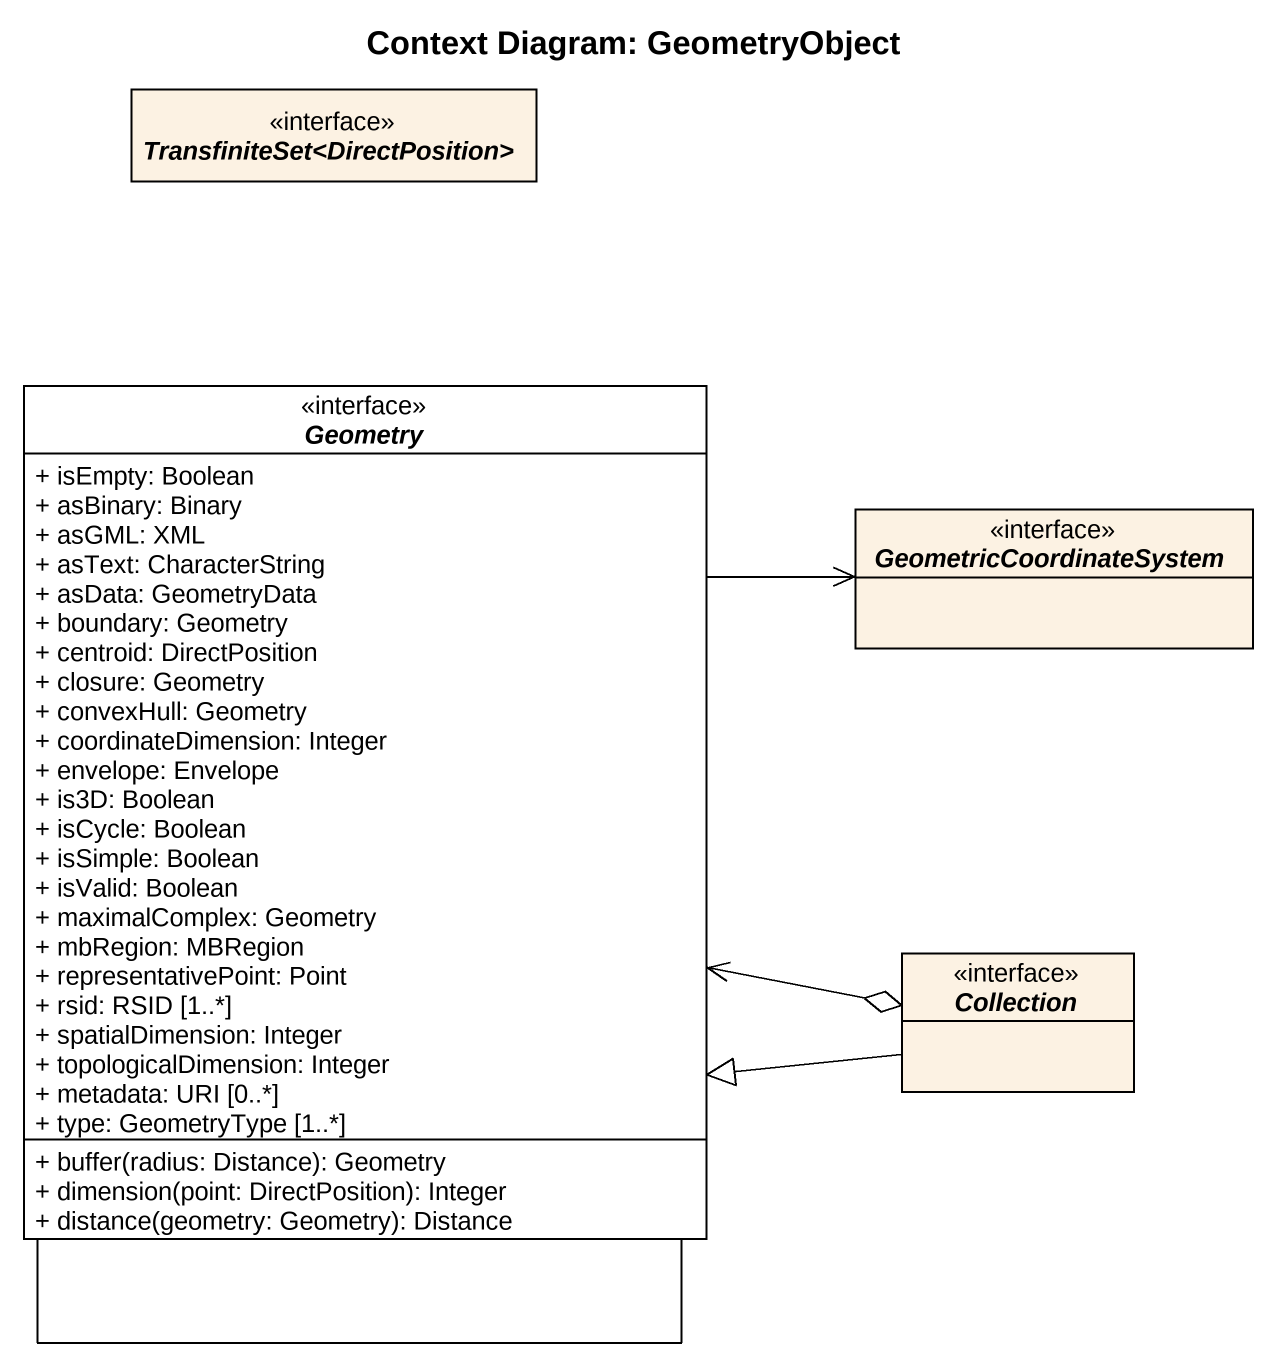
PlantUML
@startuml
title Context Diagram: GeometryObject
hide circle
hide empty members
skinparam classAttributeIconSize 0
interface "TransfiniteSet<DirectPosition>" as TransfiniteSet
interface Geometry #FFFFFF {
  + isEmpty: Boolean
  + asBinary: Binary
  + asGML: XML
  + asText: CharacterString
  + asData: GeometryData
  + boundary: Geometry
  + centroid: DirectPosition
  + closure: Geometry
  + convexHull: Geometry
  + coordinateDimension: Integer
  + envelope: Envelope
  + is3D: Boolean
  + isCycle: Boolean
  + isSimple: Boolean
  + isValid: Boolean
  + maximalComplex: Geometry
  + mbRegion: MBRegion
  + representativePoint: Point
  + rsid: RSID [1..*]
  + spatialDimension: Integer
  + topologicalDimension: Integer
  + metadata: URI [0..*]
  + type: GeometryType [1..*]
  + buffer(radius: Distance): Geometry
  + dimension(point: DirectPosition): Integer
  + distance(geometry: Geometry): Distance
}
interface GeometricCoordinateSystem
interface Collection
Geometry -- Geometry
Geometry -right-> GeometricCoordinateSystem
Collection o-left-> Geometry
Collection -left-|> Geometry
@enduml
